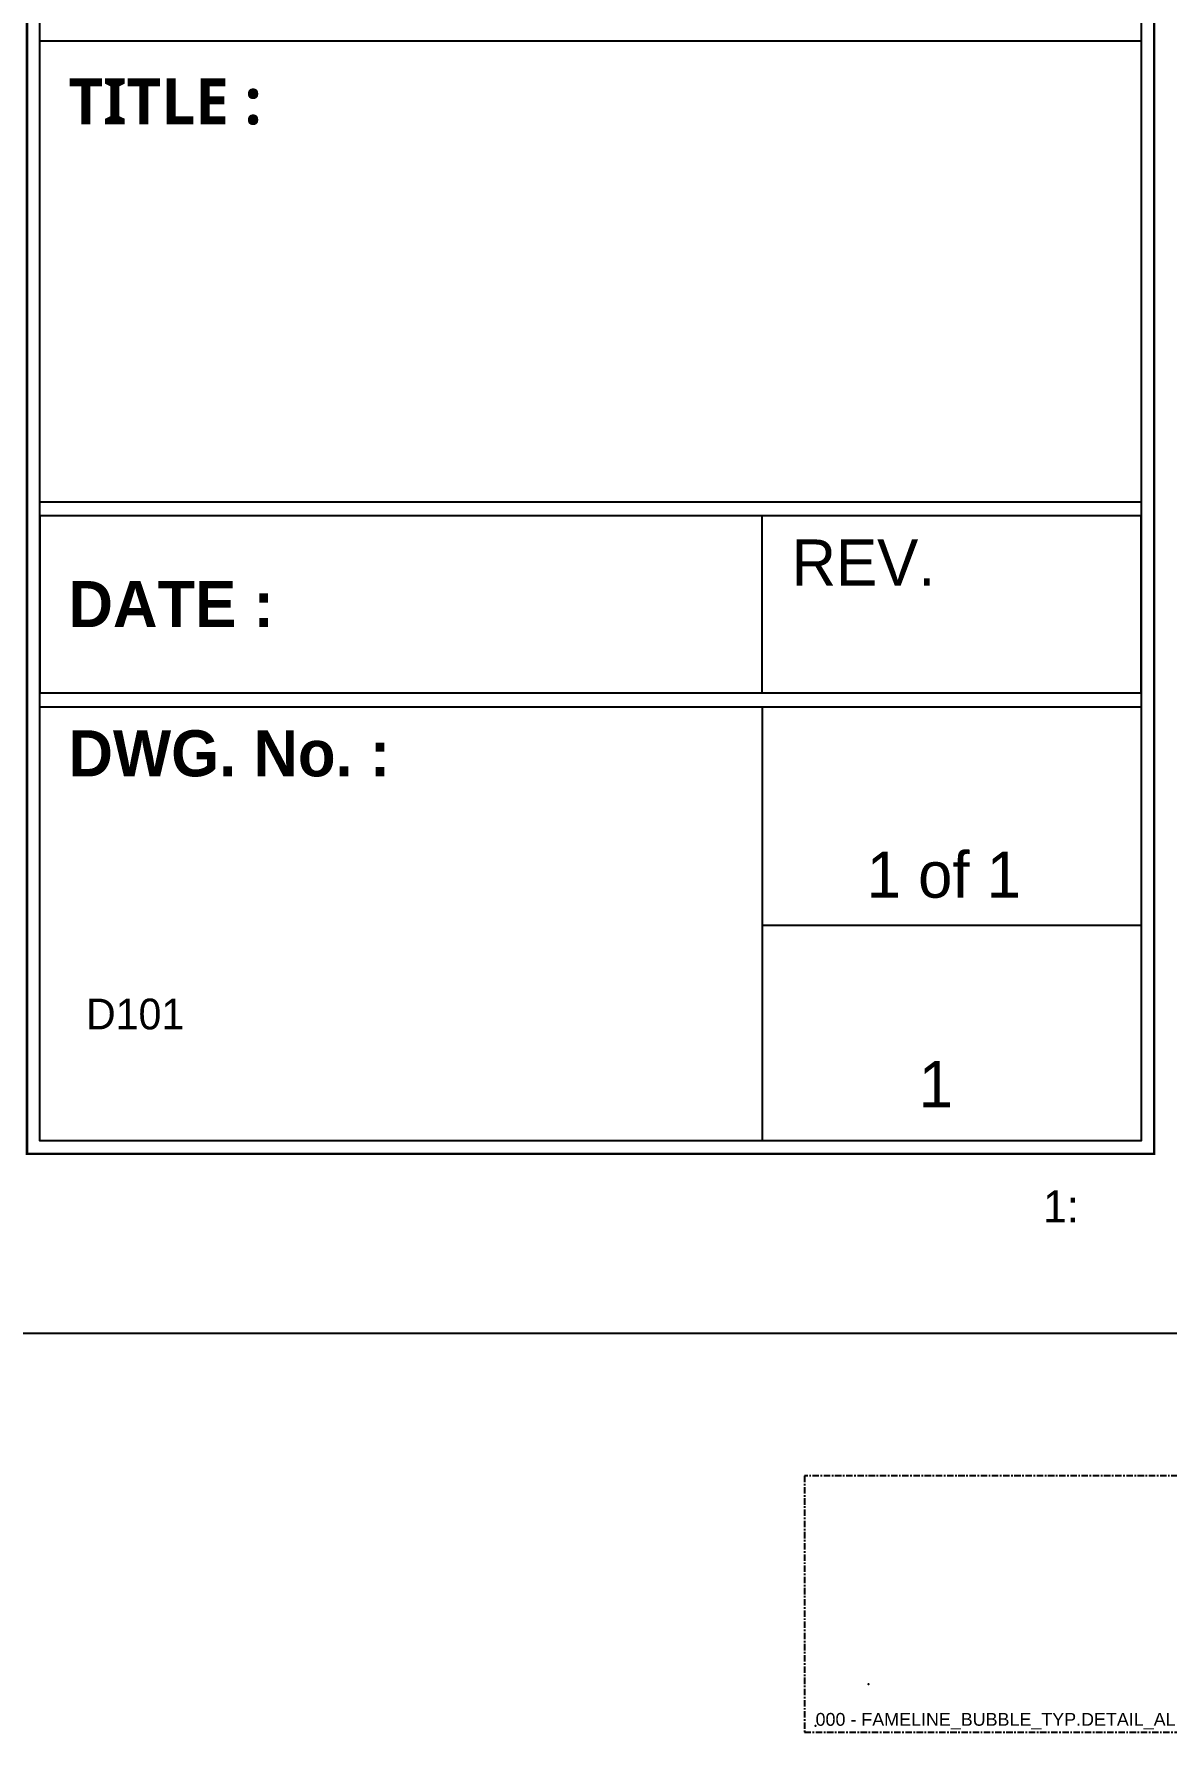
# Model space of a CAD drawing. Header units: millimetres. Extents: x -244126 to 368105, y -173968 to 259060.
# Drawn here: x -21873 to -20989, y 88157 to 89483 of the extents above; entities that cross this region are included whole.
import ezdxf
from ezdxf.enums import TextEntityAlignment as Align

# ---------------------------------------------------------------- set-up
doc = ezdxf.new("R2010")
doc.units = ezdxf.units.MM
doc.header["$MEASUREMENT"] = 0
doc.linetypes.add('005_GG_TA_LINE', pattern=[13.75, 5, -1.25, 1.25, -1.25, 5])
doc.linetypes.add('TA_HL_003.00000', pattern=[19.5, 10.65, -8.85])
for name, color, linetype in [('000 - T E X T', 4, 'Continuous'), ('000 - TITLEBLOCK', 4, 'Continuous'), ('001 - ASCESSORIES', 1, 'Continuous')]:
    doc.layers.add(name, color=color, linetype=linetype)
doc.styles.add('Cetury Gothic', font='GOTHIC.TTF')
doc.styles.get("Standard").update_dxf_attribs({"font": 'arial.ttf'})
doc.styles.add('TA', font='Cordia New.ttf', dxfattribs={"height": 4.5})

# ---------------------------------------------------------------- blocks, each defined once
blk = doc.blocks.new('A$C5e861bfc')
at = {"color": 3, "linetype": 'Continuous'}
for p, q in [((28.699, -179.007), (28.699, -172.095)), ((28.699, -179.545), (28.699, -196.462)), ((28.699, -188.069), (43.5, -188.069))]:
    blk.add_line(p, q, dxfattribs=at)
for points in [[(0.5, -153.547), (43.5, -153.547), (43.5, -171.558), (0.5, -171.558)], [(0.5, -179.007), (43.5, -179.007), (43.5, -172.095), (0.5, -172.095)], [(0.5, -179.545), (43.5, -179.545), (43.5, -196.5), (0.5, -196.5)]]:
    blk.add_lwpolyline(points, close=True, dxfattribs=at)
at = {"layer": '000 - T E X T', "color": 3, "const_width": 0.1}
blk.add_lwpolyline([(0, -197), (44, -197), (44, 0), (0, 0)], close=True, dxfattribs=at)
at = {"color": 4, "char_height": 1.8, "attachment_point": 1, "style": 'Cetury Gothic'}
for s, insert in [('{\\f@Malgun Gothic|b1|i0|c0|p34;TITLE :}', (1.62, -155.005)), ('REV.', (29.845, -173.015)), ('{\\fCentury Gothic|b1|i0|c0|p34;DATE :}', (1.62, -174.637)), ('{\\fCentury Gothic|b1|i0|c0|p34;DWG. No. :}', (1.62, -180.464))]:
    blk.add_mtext(s, dxfattribs=dict(at, insert=insert))
blk = doc.blocks.new('*U3058')
at = {"layer": '000 - T E X T', "color": 3, "const_width": 2}
blk.add_lwpolyline([(5780, 140), (4900, 140), (4900, 4080), (5780, 4080)], close=True, dxfattribs=at)
at = {"layer": '000 - T E X T', "color": 3}
blk.add_lwpolyline([(5770, 150), (4910, 150), (4910, 4070), (5770, 4070)], close=True, dxfattribs=at)
at = {"layer": '000 - TITLEBLOCK', "color": 250}
blk.add_lwpolyline([(0, 0), (5940, 0), (5940, 4200), (0, 4200)], close=True, dxfattribs=at)
at = {"xscale": 20, "yscale": 20, "zscale": 20}
blk.add_blockref('A$C5e861bfc', (4900, 4080), dxfattribs=at)
at = {"color": 4, "style": 'Cetury Gothic'}
blk.add_text(' 1:', height=25.02, dxfattribs=at).set_placement((5684, 86.4))
at = {"color": 4, "style": 'TA'}
blk.add_attdef('PAPER_SIZE', text='', height=25, dxfattribs=at).set_placement((5686, 99.7), align=Align.MIDDLE_RIGHT)
blk.add_attdef('SCALE_SIZE', text='', height=25, dxfattribs=at).set_placement((5735.1, 100.3), align=Align.MIDDLE_LEFT)
at = {"layer": '000 - T E X T', "color": 250, "style": 'TA'}
for tag, height, p in [('SUPERLINK', 20, (172.6, 4157.7)), ('NAMEFILE', 20, (172.6, 4117.6)), ('SC', 400, (33.6, 3752.1))]:
    blk.add_attdef(tag, text='', height=height, dxfattribs=at).set_placement(p, align=Align.MIDDLE_LEFT)
at = {"layer": '000 - T E X T', "color": 4, "style": 'TA'}
for tag, height, p in [('PRELIM_NAME_JOB_1', 20, (5246.7, 3301.9)), ('PRELIM_NAME_JOB_2', 20, (5246.7, 3258.3)), ('PRELIM_NAME_PROJECT_1', 30, (4948.1, 3093.1)), ('PRELIM_NAME_PROJECT_2', 30, (4948.1, 3019.1)), ('PRELIM_NAME_PROJECT_3', 30, (4948.1, 2945.1)), ('PRELIM_NAME_TITLE_3', 24, (4955.1, 739.9)), ('DRAWING_NO1', 24, (4946.1, 329.2)), ('DRAWING_NO2', 24, (4946.1, 249.1)), ('PRELIM_NAME_TITLE_1', 1.2, (247.8, 43.7)), ('PRELIM_NAME_TITLE_2', 1.2, (247.8, 40.3))]:
    blk.add_attdef(tag, text='', height=height, dxfattribs=at).set_placement(p, align=Align.MIDDLE_LEFT)
at = {"layer": '000 - T E X T', "color": 4, "style": 'Cetury Gothic'}
for tag, p in [('SHEET_NO.', (5615.8, 340)), ('TOTAL_SHEET_NO.', (5609.7, 176.4))]:
    blk.add_attdef(tag, text='', height=36, dxfattribs=at).set_placement(p, align=Align.CENTER)
at = {"layer": '000 - T E X T', "color": 4, "style": 'TA'}
blk.add_attdef('NAME_REMARK', (552.9, 173), '', height=40, dxfattribs=at)
blk = doc.blocks.new('*U1761')
at = {"color": 0, "linetype": '005_GG_TA_LINE'}
blk.add_lwpolyline([(0, 0), (1000, 0), (1000, 200), (0, 200)], close=True, dxfattribs=at)
for p in [(50, 37.5), (8.6, 4.9)]:
    blk.add_point(p, dxfattribs=at)
blk.add_attdef('NAMEBLK', (8.6, 4.9), '', height=10, dxfattribs=at)

msp = doc.modelspace()

# ---------------------------------------------------------------- block references
at = {"color": 2, "linetype": 'TA_HL_003.00000'}
ref = msp.add_blockref('*U3058', (-26778.00496, 88468.3859), dxfattribs=at)
ref.add_attrib('DRAWING_NO2', 'D101', dxfattribs={"layer": '000 - T E X T', "color": 4, "height": 24, "style": 'TA'}).set_placement((-21831.89625, 88717.53086), align=Align.MIDDLE_LEFT)
ref.add_attrib('SHEET_NO.', '1 of 1', dxfattribs={"layer": '000 - T E X T', "color": 4, "height": 36, "style": 'Cetury Gothic'}).set_placement((-21162.21553, 88808.36334), align=Align.CENTER)
ref.add_attrib('TOTAL_SHEET_NO.', '1', dxfattribs={"layer": '000 - T E X T', "color": 4, "height": 36, "style": 'Cetury Gothic'}).set_placement((-21168.34653, 88644.78431), align=Align.CENTER)
at = {"layer": '001 - ASCESSORIES', "linetype": '005_GG_TA_LINE'}
msp.add_blockref('*U1761', (-21270.89484, 88156.85458), dxfattribs=at).add_auto_attribs({'NAMEBLK': '000 - FAMELINE_BUBBLE_TYP.DETAIL_AL.LITEWOO_12x50mm.+C-CARRIER_CUT_VIEW_TYPE_1'})

doc.saveas('drawing.dxf')
